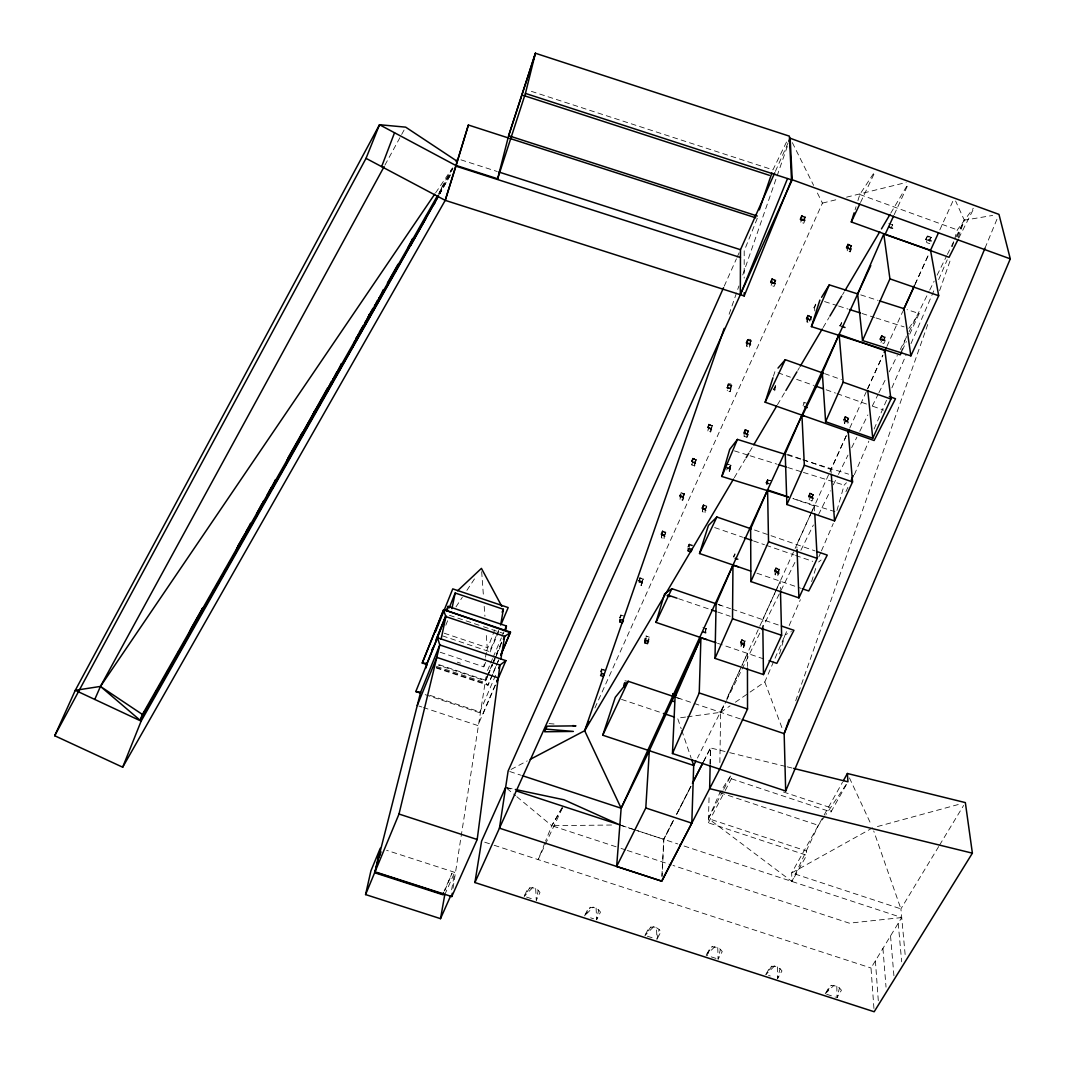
<?xml version="1.0" encoding="UTF-8"?>
<svg xmlns="http://www.w3.org/2000/svg" width="1065" height="1065" viewBox="0 0 1065 1065"><rect width="100%" height="100%" fill="white"/><g stroke="black" fill="none" stroke-linecap="round" stroke-linejoin="round"><path stroke-width="0.75" stroke-dasharray="5 3.75" d="M743.503 433.056L747.204 434.347L743.503 433.056L745.021 429.528L748.722 430.819L747.204 434.347M743.623 647.507L743.623 643.273L744.715 641.103L744.715 645.35L743.623 647.507L740.947 646.601L740.96 642.368L742.039 640.198L742.039 644.432L740.947 646.601M740.361 642.554L743.876 644.112L740.361 642.554L741.786 639.719L745.3 641.276L741.786 639.719M744.129 436.304L744.129 432.497L746.938 433.482L746.951 437.289L744.129 436.304L745.287 433.868L745.274 430.06L748.096 431.045L748.109 434.853L746.951 437.289M725.212 790.523L731.336 778.781L731.362 776.026M730.377 469.079L727.581 468.107L726.463 470.49L729.245 471.462L730.377 469.079L730.417 465.205L727.635 464.247M730.058 391.72L731.242 385.543L730.058 391.72L727.209 390.709L727.262 387.021L730.097 388.019M729.552 468.454C732.68 460 730.004 472.687 725.891 467.176M731.868 385.304C726.889 394.796 736.514 382.149 728.141 383.986L726.636 387.58L731.202 389.231M729.245 471.462L729.299 467.588L730.417 465.205M728.141 383.986L731.868 385.623M719.86 762.58L720.646 712.325L724.08 704.764L697.429 758.08M726.636 387.58L730.364 388.565M730.497 776.039L719.887 792.666L708.438 818.612L791.907 881.461L806.644 855.262L708.345 822.806L709.117 795.608M710.169 764.217L710.528 747.936L728.114 752.263M712.498 425.827L708.811 424.203L707.333 427.717L711.021 429.009L712.498 425.827L708.811 424.203M710.661 431.924L711.886 425.72L710.661 431.924L707.852 430.939L709.077 424.735L707.852 430.939M711.021 429.009L712.498 425.494M705.722 632.783L705.829 628.576M705.017 631.598L706.414 628.377M702.288 511.679L703.499 505.422L702.288 511.679L705.043 512.624L706.255 506.368L705.15 509.03L702.407 508.085L703.499 505.769L706.241 506.714M706.854 506.155L703.246 504.903L706.854 506.155L705.416 509.536L701.808 508.298L703.246 504.903M710.049 764.377L710.528 747.936L703.739 761.195M705.043 512.624L705.163 508.684L702.421 507.739M705.416 509.536L701.808 507.952M694.66 465.951L694.806 462.103L692.024 461.132L693.115 458.762L695.898 459.734L694.66 465.951L691.864 464.979L692.024 461.132M691.411 461.358L695.059 462.969L691.411 461.358L692.849 458.23L696.497 459.84L692.849 458.23M692.769 545.307L689.188 544.082L687.764 547.41M689.335 547.37L689.441 544.588L688.363 547.197L689.428 544.934L692.157 545.866M691.864 464.979L693.115 458.762M682.758 500.244L684.023 494.014L682.758 500.244L680.003 499.299L680.202 495.385L682.945 496.343M683.198 497.195L684.622 493.801L681.001 492.549L679.577 495.944L683.198 497.195L684.622 493.801M661.898 876.295L663.721 839.327L673.533 820.17L663.881 839.42L662.044 876.375M681.001 492.549L684.609 494.133M680.003 499.299L681.267 493.068L680.176 495.731M679.577 495.944L683.211 496.849M661.338 537.745L662.63 531.502L661.338 537.745L664.067 538.677L665.359 532.433L664.28 535.056M665.945 532.22L662.363 530.996L665.945 532.22L664.547 535.562L660.966 534.324L662.363 530.996M664.067 538.677L664.307 534.71L661.591 533.778M664.547 535.562L660.992 533.978M638.401 580.957L641.929 582.156L643.3 578.907L639.759 577.709M641.396 585.377L642.714 579.12L641.396 585.377L638.694 584.459L639.998 578.548L642.688 579.466L641.663 581.676M641.929 582.156L643.3 578.907M624.995 680.735L628.457 681.52M624.343 616.209L620.842 615.024L619.511 618.219M601.658 669.179L605.133 669.965M601.672 672.201L601.951 669.286L600.953 671.722L603.602 672.241M453.011 888.343L486.013 676.927M451.627 889.821L454.675 872.328L386.608 850.296M495.757 666.61L487.97 685.248L436.277 668.021M440.178 652.246L483.776 666.823L485.214 658.822M485.507 657.225L486.359 652.419M486.652 650.822L494.679 629.921M538.224 890.26L539.982 892.483L536.294 900.231L538.224 890.26L532.753 887.584L527.827 888.543L524.166 896.304L531.741 898.767M598.676 909.856L600.474 912.093L596.626 919.774L598.676 909.856L593.192 907.18L588.386 908.165L584.565 915.86L593.192 907.18M656.519 927.721L659.102 929.452L656.959 939.303L656.519 927.721L653.63 926.79L648.931 927.801L644.964 935.416L653.963 938.332M720.366 949.314L722.256 951.564L718.116 959.099L720.366 949.314L717.757 947.584L712.259 946.692L710.315 947.69L706.88 953.974M780.033 968.671L781.976 970.921L777.676 978.376L780.033 968.671L774.561 965.995L770.088 967.073L765.815 974.542L770.261 975.979M839.46 987.974L841.443 990.237L836.997 997.625L839.46 987.974L836.824 986.23L831.445 985.378L829.635 986.403L825.947 992.567M836.944 510.521L844.159 485.121L846.449 482.751M779.553 653.897L784.998 634.953L791.388 631.625M952.27 246.654L954.107 240.557M954.559 239.039L957.329 229.907L973.303 208.261M811.623 581.636L816.429 566.074M440.258 193.337L442.361 186.548L439.153 193.031M855.089 209.752L856.034 206.703M857.924 200.593L859.814 194.496L874.298 172.357M773.43 376.264L774.894 371.685M900.804 353.234L906.302 336.141M729.112 314.255L738.924 285.966M742.744 274.97L776.531 177.522M777.077 175.951L787.98 144.52M795.701 700.77L928.627 321.936M939.61 290.625L951.152 257.757M958.287 237.402L964.331 220.189L955.611 201.032M757.295 218.312L744.195 250.887L744.195 278.151M544.961 842.655L538.158 859.588L563.199 806.285L551.763 825.708L545.573 841.11M445.809 625.235L447.62 620.749M984.992 248.185L997.066 218.991M444.877 890.486L452.079 873.14L444.118 891.139M495.997 636.444L489.581 651.647L442.694 635.938M496.636 634.926L498.566 630.374M483.776 666.823L485.667 662.363M490.06 651.953L498.859 631.159M487.504 670.564L490.02 664.613M490.659 663.136L492.549 658.676M493.175 657.185L501.375 637.868M502.001 636.391L503.891 631.931M495.571 656.333L485.44 680.176L438.527 664.533M496.21 654.842L501.908 641.423M487.224 676.315L485.334 680.788L438.394 665.146M487.863 674.824L492.296 664.387M492.935 662.909L501.801 642.035M492.443 674.731L487.97 685.248L485.014 682.585L487.544 676.621M488.183 675.13L492.616 664.693M493.255 663.202L495.158 658.729M495.797 657.238L500.231 646.788M496.397 665.119L498.314 660.62M493.095 673.24L496.929 664.227M497.568 662.723L498.846 659.728M495.451 684.968L483.057 713.856L479.902 711.913L496.703 672.627M495.065 685.341L477.826 725.545L423.471 707.546M750.08 692.09L764.803 681.973L786.529 631.678M789.165 625.581L800.361 599.675M818.799 556.995L820.769 552.429M821.434 550.898L833.283 523.474M854.356 474.697L868.84 441.176M874.112 428.982L886.626 400.027M891.898 387.833L906.382 354.299M910.988 343.636L934.697 288.761M938.651 279.616L947.211 259.807M957.089 236.949L964.331 220.189L992.673 215.436M444.771 894.693L454.675 872.328M724.227 286.166L736.421 258.822M737.087 257.291L739.123 252.738M775.387 171.372L788.14 142.763M594.922 707.972L822.433 203.109L816.562 191.314M741.24 666.983L726.823 698.72L741.253 666.943M774.827 593.032L762.74 619.657L762.846 627.738M775.506 591.541L780.206 581.197L780.419 589.384M810.319 514.914L796.82 544.614L796.953 547.836M810.984 513.437L814.352 506.008L792.919 498.566L834.933 511.626M831.193 472.66L830.966 469.439L846.915 434.347M867.589 388.832L882.912 355.084M914.875 284.714L929.159 253.27M776.305 589.81L741.946 665.439L747.417 653.391L747.444 666.477M776.984 588.293L811.344 512.678M812.036 511.16L829.209 473.353M829.901 471.835L846.382 435.545M849.817 427.984L867.003 390.163M867.682 388.658L882.805 355.377M886.932 346.311L902.734 311.512M915.101 284.288L929.532 252.538M939.836 229.84L954.267 198.09M902.321 350.372L906.368 341.519M909.736 334.157L919.175 313.509L907.034 309.649M770.381 282.132L771.979 278.657L775.826 280.028L774.242 283.809L770.381 282.132L774.242 283.809M770.394 282.438L771.979 278.657M771.033 281.879L772.245 279.23L775.174 280.281L775.28 283.756L774.055 286.405L771.127 285.367L771.033 281.879L773.962 282.931L774.055 286.405M799.895 219.403L801.532 215.503L805.446 216.914L803.795 220.814L799.868 219.11L803.795 220.814M800.561 219.137L801.799 216.102L804.767 217.18L804.98 220.508L803.716 223.251L800.734 222.172L800.547 218.844L803.516 219.922L803.716 223.251M771.127 285.367L772.338 282.704L772.245 279.23M800.734 222.172L801.985 219.43L801.799 216.102M619.55 617.86L620.842 615.024M746.645 346.152L747.83 343.596L747.816 340.001L746.645 342.544L746.645 346.152L749.534 347.177L750.705 344.621L746.006 343.103L747.55 339.442C756.057 337.592 746.232 350.452 751.318 340.773M691.398 461.691L692.836 458.576M746.006 343.103L747.55 339.442M620.123 617.66L621.108 615.517L620.083 618.019M707.333 427.717L708.797 424.536M773.962 282.931L775.174 280.281M692.01 461.478L693.102 459.095L695.884 460.067M773.962 283.237L775.187 280.588L772.258 279.536L771.047 282.185L775.28 283.756M707.945 427.491L709.064 425.068L711.873 426.053L710.754 428.476M774.228 283.516L775.826 280.028M803.516 219.922L804.767 217.18M803.529 220.215L804.794 217.473L801.812 216.395M803.782 220.522L805.446 216.914M727.262 387.34L728.407 384.545L727.209 390.709M640.025 578.202L639.013 580.398L641.689 581.317M894.214 214.637L908.671 183.207M638.987 580.758L639.998 578.548M660.966 534.324L662.35 531.342M661.565 534.124L662.616 531.848L665.332 532.78M694.793 462.436L695.898 459.734M749.534 347.177L749.507 343.569L750.692 341.013L750.705 344.621M695.059 462.969L696.51 459.508M730.097 388.339L731.242 385.863L728.407 384.864M601.698 668.82L600.394 671.909L603.868 672.694M682.931 496.676L684.01 494.36L681.254 493.401M845.903 491.684L847.926 487.304M825.042 815.857L818.346 825.335L791.907 881.461L791.668 872.927L842.561 782.136M701.808 508.298L703.233 505.249M687.777 547.051L689.188 544.082M745.274 430.06L744.129 432.829L746.951 433.814L748.096 431.378L745.274 430.393M730.417 465.551L729.299 467.921L726.503 466.963M746.938 433.482L748.096 431.045M747.204 434.014L748.722 430.819M860.52 202.496L875.403 171.079M811.61 316.571L809.999 320.312L806.178 318.954L807.776 315.213L811.623 316.891L807.776 315.213M806.178 318.954L807.803 315.52M806.804 318.395L809.72 319.433L809.933 323.014L807.017 321.976L806.804 318.395L808.042 315.786L810.958 316.824L811.171 320.405L806.152 318.635M806.831 318.701L808.069 316.092L810.971 317.13M775.693 385.69L774.135 389.297L770.381 387.98M774.135 389.297L775.693 386.023M807.017 321.976L808.255 319.367L808.042 315.786M814.579 307.665L815.803 304.723M809.733 319.74L810.958 316.824M851.76 245.456L850.083 249.33L846.169 247.919L847.846 244.045L851.787 245.749L847.846 244.045M846.169 247.919L847.873 244.338M846.821 247.36L848.113 244.644L851.081 245.709L851.441 249.143L850.136 251.873L847.154 250.794L846.821 247.36L851.441 249.143M847.154 250.794L848.459 248.065L848.113 244.644M851.081 245.709L849.817 248.731L846.848 247.666L848.139 244.937L851.121 246.015M841.55 322.575L839.886 326.01L841.523 322.256M841.789 322.828L840.538 325.77M807.723 403.595L803.955 402.277L802.371 405.552M803.023 405.645L804.235 403.156M768.517 483.803L766.055 482.951L767.572 479.476L771.26 480.754M766.055 482.951L767.572 479.476M766.68 482.738L767.838 480.355M890.926 228.269L892.696 224.622L890.966 228.562M734.89 553.707L733.426 557.062L734.877 554.066M734.038 556.489L735.143 554.213M786.516 142.018L772.95 169.841L528.173 90.299M687.151 716.852L720.646 712.325L725.798 701.915M726.53 700.424L780.272 591.887M781.018 590.396L795.741 560.669M800.893 550.259L813.407 524.978M818.559 514.568L830.341 490.779M833.283 484.841L837.702 475.922M838.435 474.431L848.006 455.101M851.694 447.659L856.846 437.262M859.788 431.312L867.882 414.951M872.302 406.031L878.199 394.143M878.931 392.652L886.293 377.782M889.235 371.845L897.329 355.484M900.284 349.533L908.378 333.185M909.111 331.694L928.986 291.544M929.732 290.066L934.151 281.147M937.093 275.196L946.665 255.866M947.397 254.375L955.491 238.028M956.237 236.537L964.331 220.189M927.375 236.124L925.578 239.745L927.322 235.818L931.303 237.548L927.322 235.818M926.257 239.479C925.525 233.408 934.75 239.878 927.628 236.723M885.348 336.979L883.684 340.72L879.85 339.349L881.514 335.608L885.388 337.299L881.514 335.608M879.85 339.349L881.554 335.928M929.199 240.264L930.57 237.508M880.475 338.79L881.78 336.181L884.682 337.219L885.148 340.88L883.843 343.489L880.915 342.451L880.475 338.79L883.391 339.828L883.843 343.489M929.505 241.169L931.249 237.242M880.915 342.451L882.219 339.841L881.78 336.181M844.425 423.444L845.663 420.968L845.344 417.134L844.106 419.623L844.425 423.444L847.274 424.456L848.525 421.966L843.493 420.182L845.091 416.588L848.858 418.239L845.091 416.588M884.682 337.219L883.431 340.148L880.515 339.109L881.807 336.5L884.722 337.538M843.493 420.182L845.117 416.921M808.322 496.556L809.866 493.095L813.54 494.373L811.996 497.821L808.308 496.21L811.996 497.821M808.947 496.33L810.119 493.614L812.901 494.586L813.127 498.566L811.929 500.936L809.134 499.964L808.934 495.984L811.716 496.956L811.929 500.936M848.832 417.906L847.234 421.5L843.467 419.85M809.134 499.964L810.319 497.595L810.119 493.614M774.428 570.84L775.919 567.871L779.5 569.096L778.022 572.424L774.428 570.84L778.022 572.424M774.428 571.199L775.919 567.871M811.716 496.956L812.901 494.586M775.12 574.754L775.027 570.627L776.159 568.377L776.265 572.477L775.12 574.754L777.863 575.686L778.994 573.423L778.888 569.309L777.756 571.572L777.863 575.686M811.743 497.302L812.928 494.932L810.132 493.96M775.04 570.986L776.172 568.723L778.901 569.668L777.769 571.932M811.969 497.475L813.54 494.373M740.361 642.927L741.786 640.092M740.96 642.728L742.039 640.571L744.715 641.476L743.623 643.633M778.009 572.065L779.5 569.096M743.876 644.112L745.3 640.917M958.753 238.147L974.435 207.196M703.286 762.141L710.528 747.936M676.555 814.272L690.905 786.263M673.533 820.223L663.721 839.327L637.083 830.593M722.962 790.776L708.438 818.612L806.485 851.002L806.644 855.262M723.734 789.311L731.375 774.654M708.345 822.806L724.44 791.987M657.624 938.025L660.952 931.689L659.102 929.452M384.931 165.115L400.879 135.921M401.665 134.456L404.86 128.612M731.336 778.781L831.006 811.929L846.329 784.679M452.612 168.03L442.121 186.561L440.018 193.351L450.269 175.232M438.194 194.442L452.984 168.443M439.352 194.376L451.693 172.703M562.107 807.616L551.763 825.708L516.858 796.727M734.331 477.666L745.327 459.068M749.56 451.919L752.942 446.208M777.463 404.74L785.065 391.88M797.752 370.434L799.442 367.571M823.125 327.541L829.036 317.53M842.561 294.659L844.252 291.797M890.766 213.16L908.525 183.14M938.718 846.529L900.91 908.871L905.277 956.011M939.57 845.104L963.625 805.433M873.939 1008.515L871.01 968.005L901.709 917.551L679.364 844.465M455.966 606.904L462.33 597.265M466.883 590.396L475.975 576.631M846.143 784.532L826.001 814.499M529.971 887.584L524.166 896.304L532.753 887.584M435.612 192.845L452.425 168.097M584.565 915.86L590.463 907.207M650.955 926.816L644.964 935.416L653.63 926.79M908.804 328.366L919.175 313.509M707.053 954.014L712.259 946.692M771.965 966.048L765.815 974.542L774.561 965.995M826.107 992.607L831.445 985.378M714.895 946.652L706.188 955.238L716.625 958.607M825.215 993.805L833.988 985.311M818.626 561.974L821.088 560.017M720.646 712.325L730.018 705.882M735.369 702.208L748.748 693.009M872.634 827.851L791.668 872.927L900.91 908.871L873.726 830.966M511.067 769.436L527.255 760.916M877.44 826.547L960.55 803.902M822.433 203.109L838.528 199.142M846.582 197.171L906.142 182.501M685.554 717.064L677.58 718.143L681.214 728.833M901.709 917.551L849.311 923.169L672.987 865.419M611.563 825.016L551.763 825.708L619.457 847.886M549.087 723.588L556.982 724.253M507.26 787.754L513.729 789.125M729.711 752.662L785.624 766.441M787.235 766.84L792.027 768.025M675.077 697.216L680.641 698.893M718.755 604.76L721.418 605.572M787.421 455.035L801.466 459.428M803.037 459.92L848.592 474.151M734.411 450.881L748.522 455.274M750.093 455.767L776.744 464.087M787.714 467.508L801.825 471.915M803.396 472.407L844.159 485.121M860.733 294.885L877.76 300.317M824.563 301.581L837.037 305.549M838.594 306.041L847.966 309.023M861.998 313.483L874.485 317.45M876.042 317.956L904.132 326.888M460.972 159.843L497.288 171.518M590.596 917.817L593.618 918.789M826.693 994.284L835.519 997.146M484.721 842.189L492.589 844.745M494.16 845.264L871.01 968.005M621.414 825.468L635.525 830.088M621.028 848.406L625.754 849.95M627.325 850.469L671.416 864.9M509.696 771.513L520.678 775.134M505.635 787.408L513.463 789.977M619.857 824.949L632.424 829.089M633.968 829.542L677.793 843.946M429.98 695.352L479.902 711.913M425.188 694.646L483.057 713.856M719.887 792.666L818.346 825.335M418.811 706.002L421.913 707.027M457.324 662.177L460.439 663.215M436.45 666.397L485.014 682.585M436.397 667.409L488.076 684.622M783.441 791.974L830.78 807.736L831.006 811.929M677.553 697.855L740.787 719.075M444.198 633.209L487.224 647.627L486.133 632.77M621.521 699.386L663.562 713.457M449.483 615.304L481.913 626.193M483.457 626.713L503.532 633.462M601.911 669.645L604.534 670.524M740.96 642.368L743.623 643.273M742.039 644.432L744.715 645.35M717.57 643.273L764.444 659.155M718.329 604.521L730.603 608.701M732.134 609.22L778.342 624.982M639.732 578.055L643.273 579.267M638.428 580.611L641.955 581.81M639.719 582.249L642.408 583.167M678.631 598.73L711.473 609.912M717.73 612.042L730.244 616.302M702.887 627.538L706.414 628.736M756.949 573.21L801.239 588.399M714.655 527.561L742.678 537.213M753.581 540.967L764.47 544.721M766.028 545.253L794.037 554.905M795.595 555.451L812.728 561.348M775.919 568.231L779.513 569.456M775.027 570.627L777.756 571.572M776.265 572.477L778.994 573.423M662.39 535.469L665.119 536.414M681.081 496.969L683.837 497.914M703.379 509.363L706.135 510.308M754.459 529.984L815.084 550.911M727.368 464.047L731.029 465.325M813.553 494.719L809.866 493.095M767.585 479.822L770.035 480.674M810.319 497.595L813.127 498.566M766.055 482.618L769.729 483.896M692.956 462.596L695.751 463.568M748.722 431.152L745.021 429.528M745.287 433.868L748.109 434.853M787.541 454.276L801.519 459.161M803.063 459.694L830.966 469.439M707.959 427.158L710.768 428.143M707.346 427.385L711.034 428.676M708.97 428.516L711.779 429.501M848.219 418.478L845.37 417.467L844.132 419.956L846.981 420.955L848.193 418.146L848.525 421.966M844.106 419.623L846.955 420.622L847.274 424.456M747.55 339.748L751.331 341.093M746.645 342.544L749.507 343.569M746.006 342.784L749.787 344.128M824.563 373.615L841.47 379.593M777.996 372.777L790.43 377.17M796.633 379.366L813.727 385.397M826.147 389.777L835.466 393.078M837.023 393.624L866.524 404.048M872.741 406.231L883.617 410.078M771.992 278.95L775.839 280.335M879.81 339.029L885.148 340.88M839.859 325.704L843.693 327.062M805.459 217.207L801.532 215.503M801.985 219.43L804.98 220.508M846.143 247.626L850.083 249.33M859.814 194.496L957.329 229.907M888.796 223.49L892.736 224.928M925.525 239.452L929.452 240.863M929.812 243.699L926.816 242.62L926.204 239.186M506.887 788.446L515.606 795.688M792.36 142.657L813.633 185.417M849.444 777.903L871.277 824.909M764.803 681.973L783.028 730.603M681.733 730.364L691.079 757.841M849.79 248.438L850.136 251.873M898.221 923.288L901.682 961.815M890.54 935.909L894.227 979.361M882.938 948.409L886.027 987.135M875.39 960.803L878.345 1001.393M481.673 571.679L483.483 596.453M484.202 606.358L484.934 616.262M814.565 307.359L814.792 310.913M814.352 506.008L814.632 510.92M535.668 888.53L536.294 900.231M596.094 908.125L596.626 919.774M717.757 947.584L718.116 959.099M775.054 385.929L775.147 389.657L773.962 392.16L773.869 388.752M777.41 966.927L777.676 978.376M836.824 986.23L836.997 997.625M649.397 637.176L645.909 636.005L649.397 637.176M747.816 340.307L746.645 342.863L749.52 343.875L750.692 341.332L747.816 340.307M815.55 304.151L813.926 307.918L815.55 304.151M767.838 480.009L766.68 482.392L766.747 486.332L767.905 483.949L767.838 480.009M690.892 786.449L676.634 814.405L690.879 786.436"/><path stroke-width="1.5" d="M774.721 172.876L740.481 249.703L740.321 294.712L787.528 178.547M780.472 591.022L781.63 635.286L763.459 674.571L714.988 658.37L732.507 618.765L732.96 565.182L738.351 566.833M714.988 658.37L716.093 603.948L732.96 565.182M710.142 765.841L709.636 788.646L972.385 853.172L874.179 1011.75L474.91 882.539L481.58 841.164L505.635 787.408M788.819 141.246L790.163 138.237L998.97 214.385L1010.286 258.848L785.677 791.015L672.454 753.514L699.239 692.956L700.916 637.829L706.574 639.546M870.797 265.544L621.148 808.229L616.648 866.457L661.658 881.114L691.811 823.152L693.688 765.469L691.598 759.358M688.216 550.871L689.281 548.595L692.01 549.54L690.945 551.803L688.216 550.871L688.309 548.422M675.569 695.245L672.92 694.739M672.454 753.514L675.077 697.216L700.916 637.829L649.317 750.705L621.148 808.229L522.249 775.639M672.8 697.362L672.947 694.367M374.6 305.375L374.547 306.254L377.463 300.303M616.648 866.457L645.789 807.976L649.317 750.705M645.164 638.614L644.871 642.781L647.533 643.673L648.718 639M644.871 642.781L646.056 638.108M625.142 682.492L623.957 687.151L624.276 683.277M356.336 337.565L356.256 338.497L358.865 333.372M619.75 621.787L620.749 619.63L623.411 620.536L622.426 622.692L619.75 621.787L619.976 619.284M450.522 896.171L440.511 918.656L365.575 894.573L370.913 870.864L380.272 848.246L375.026 871.822L451.76 896.57L477.187 839.5L499.938 665.079L505.888 660.646L437.515 637.762L415.803 691.544L420.489 693.102M333.026 378.647L332.879 379.659L336.899 371.778M271.295 487.277L271.149 488.289L275.582 479.689L272.44 488.342L325.038 395.315M451.76 896.57L452.266 893.282M426.879 664.88L422.312 662.71L443.652 609.633L510.481 632.104L500.776 655.228M500.816 659.302L504.677 636.351L510.375 632.703L443.652 609.633M505.609 630.786L506.421 625.994L448.072 606.358L446.262 610.857M302.194 432.736L302.007 433.841L327.78 387.593L324.878 395.914L381.044 296.962L383.48 289.68L381.989 292.316M500.656 625.035L503.372 609.273L455.194 593.019L449.19 607.889M440.511 918.656L444.771 894.693L377.21 872.901M443.466 892.643L443.067 894.813L374.547 872.714M451.919 608.634L455.194 593.019M441.07 639.306L445.889 616.608L443.519 610.232L422.179 663.322L427.052 663.269L445.889 616.608L504.677 636.351L503.399 639.333M447.06 611.097L448.072 606.358M267.688 493.654L267.421 494.879L270.23 489.141M426.04 667.928L427.052 663.269M365.575 894.573L399.002 814.033L439.792 644.964L437.515 637.762M508.098 137.851L468.387 125.018L456.139 165.461L497.635 178.787L525.431 93.414L535.415 53.25L789.378 136.16L791.521 179.852L744.195 295.95L445.223 200.353L366.027 158.352L379.499 124.725L405.659 127.148L457.085 161.228M375.026 871.822L420.622 692.25L439.792 644.964L499.938 665.079L498.646 668.101M497.635 178.787L508.644 135.708L535.415 53.25L508.644 135.708L757.268 216.009M788.18 497.089L721.844 476.468L729.711 449.403L737.446 439.419L785.85 454.542M716 642.741L655.973 622.386L664.547 593.937L671.869 588.679L716.772 603.988M455.793 165.474L379.499 124.725L75.282 690.32L54.714 735.742L122.688 767.213L445.223 200.353L468.387 125.018M958.007 239.625L949.048 257.304L851.294 221.959L854.143 212.8M445.223 200.353L456.139 165.461M425.161 219.39L426.04 216.621M426.865 215.05L425.561 219.19L410.251 246.215L412.714 238.52L407.895 247.852M750.758 571.093L699.532 553.52L708.438 525.418L716.891 517.018L751.318 528.906M889.302 396.526L895.505 398.723L874.099 440.511L765.149 402.224L772.95 377.795M901.642 351.836L900.298 354.791L811.397 326.609L819.877 300.09M395.368 272.161L398.057 264.226L387.394 283.077M695.924 761.036L693.688 765.469L602.75 735.209L615.29 697.295L628.204 681.28L676.009 697.335M380.857 297.601L382.322 293.221M367.212 321.284L369.728 313.882L365.029 322.988L364.989 322.282M759.358 209.858L771.899 172.929M366.427 322.762L368.956 315.36L372.99 308.238M352.821 346.697L354.898 340.693M353.034 346.551L354.592 342.051M530.21 759.372L584.672 730.723L724.213 328.393M338.843 371.246L341.506 363.631L336.886 372.59M338.856 371.592L340.454 367.026M789.112 719.554L784.159 733.639L785.677 791.015M311.286 419.61L314.095 411.796M312.018 418.212L314.827 410.411M298.466 442.175L301.515 434.001L288.216 457.511L285.287 465.512M285.606 465.072L287.563 459.747M259.607 510.707L263.348 501.229M247.639 531.448L250.754 523.208L245.549 532.407M235.312 553.587L237.428 548.036M381.629 166.633L394.529 132.752M235.032 553.747L238.187 545.426L245.043 533.552M222.878 575.566L225.154 569.429M211.948 594.044L213.572 589.81M199.301 616.835L202.736 607.782L190.848 628.816L187.493 637.416L211.403 595.455M190.063 631.558L187.826 637.296L176.058 658.09L178.454 651.807M165.714 675.197L167.485 671.11M378.754 857.631L379.912 854.716M154.425 695.219L156.169 690.826M437.369 195.893L142.404 714.455L140.087 720.246L438.527 195.814M143.722 713.71L144.893 710.768M122.688 767.213L141.126 721.125L438.381 196.24M435.492 631.785L452.758 588.878L508.191 607.569L501.136 624.29M431.831 650.356L433.042 647.347M436.078 639.825L445.782 615.77M436.544 638.92L445.663 616.369M417.267 705.483L436.796 657.385L498.26 677.899L496.982 680.868M378.501 857.924L381.017 851.854M984.992 248.185L784.159 733.639L742.332 719.594M502.134 612.215L503.372 609.273M721.844 476.468L737.446 439.419M505.156 628.962L506.421 625.994M500.883 654.616L510.481 632.104M811.397 326.609L829.262 284.861L857.631 293.9L862.53 340.534L910.881 355.856L938.691 295.724L930.53 250.275L883.79 234.02L857.631 293.9M496.756 681.933L505.888 660.646M363.311 325.491L359.384 332.174M788.326 496.969L767.585 489.913L750.639 528.812L750.892 581.57L798.936 597.891L817.201 558.393L814.805 514.195M804.275 415.976L801.932 415.244L785.225 453.557L786.902 504.504L834.521 520.931L852.559 481.952L848.233 431.418M94.758 699.439L100.456 686.419L384.146 166.579M822.326 372.843L839.127 334.397L884.922 350.678L890.899 399.042L872.768 438.248L825.615 421.7L822.326 372.843L823.032 373.07L802.464 415.337M256.545 514.009L262.043 503.532M331.468 381.377L328.379 387.633M381.443 293.554L378.741 298.866L378.661 298.2M750.892 581.57L768.531 541.752L767.585 489.913M786.902 504.504L804.341 465.219L801.932 415.244M825.615 421.7L843.174 382.189L839.127 334.397M723.548 287.696L508.125 770.993L499.458 828.171L661.818 881.208L719.754 769.063L747.537 708.997L747.444 668.114M862.53 340.534L889.927 278.87L883.79 234.02M474.91 882.539L792.227 179.759L790.163 138.237M621.148 808.229L584.672 730.723L588.772 721.617M910.881 355.856L903.999 308.677L914.196 286.205M847.767 432.51L849.138 429.488M884.176 352.355L886.24 347.816M903.413 310.008L914.409 285.806M930.211 251.02L938.465 232.876M885.268 234.1L893.522 216.142M851.281 480.009L853.305 475.629M602.75 735.209L628.204 681.28M655.973 622.386L671.869 588.679M765.149 402.224L785.278 359.704L823.032 373.07M851.294 221.959L859.801 204.001M699.532 553.52L716.891 517.018M693.142 782.03L702.567 763.565M692.41 783.308L702.98 762.673M54.714 735.742L366.027 158.352M843.36 780.698L847.394 773.496L965.343 802.597L972.385 853.172M456.206 161.667L457.817 158.818M142.537 716.665L153.839 696.683M153.719 697.176L176.178 657.584M210.737 596.706L272.587 487.77M433.708 204.893L435.345 202.004M584.672 730.723L733.492 479.09M746.179 457.644L748.708 453.357M753.78 444.771L776.611 406.178M785.917 390.442L796.913 371.858M800.294 366.147L822.273 328.965M829.888 316.105L841.723 296.083M845.104 290.372L879.77 231.757M881.461 228.895L889.914 214.597M821.581 297.321L829.262 284.861M434.68 194.216L100.456 686.419L75.282 690.32L141.126 721.125L100.456 686.419L142.404 714.455M778.009 368.091L785.278 359.704M457.577 590.782L481.433 568.377L501.815 606.344M544.974 729.046L573.356 731.415L544.628 731.775L547.144 726.184L575.925 725.864L572.77 725.598M415.803 691.544L420.622 692.25M515.354 789.471L563.931 799.775L619.87 824.909L516.472 790.976M793.625 768.411L847.953 781.803L847.394 773.496M699.239 692.956L747.537 708.997M732.507 618.765L781.63 635.286M768.531 541.752L817.201 558.393M804.341 465.219L852.559 481.952M778.302 464.58L786.143 467.016M843.174 382.189L890.899 399.042M879.317 300.809L903.999 308.677M849.524 309.516L860.44 312.99M498.873 172.024L740.481 249.703M455.62 166.047L740.455 257.53M509.669 138.357L755.724 217.806M525.431 93.414L791.521 179.852M523.461 95.451L769.369 175.312M399.002 814.033L477.187 839.5M645.789 807.976L691.811 823.152M671.722 700.757L674.345 701.635M663.562 713.457L674.465 717.104M703.033 631.865L705.722 632.783M769.09 660.739L776.838 663.362L793.944 630.294L781.457 626.034M645.883 640.637L648.545 641.543M667.675 595.002L677.06 598.197M711.473 609.912L716.173 611.51M667.076 595.681L669.779 596.6M802.744 588.918L808.748 590.982L827.252 555.105L816.602 551.43M744.235 537.745L752.023 540.434M735.116 558.3L737.859 559.231M889.927 278.87L938.691 295.724M804.408 406.604L807.283 407.615M815.271 385.943L823.045 388.685M842.095 326.449L845.038 327.501M792.227 179.759L1010.286 258.848M928.201 239.851L931.196 240.943M889.501 227.191L892.51 228.283M867.762 390.482L872.768 438.248M831.299 474.271L834.521 520.931M797.019 549.447L798.936 597.891M762.846 627.738L763.459 674.571M744.195 292.715L744.195 295.95M676.142 695.059L672.694 693.901L676.142 695.059M601.539 673.479L600.58 675.556L603.203 676.435L604.161 674.358L601.539 673.479"/></g></svg>
